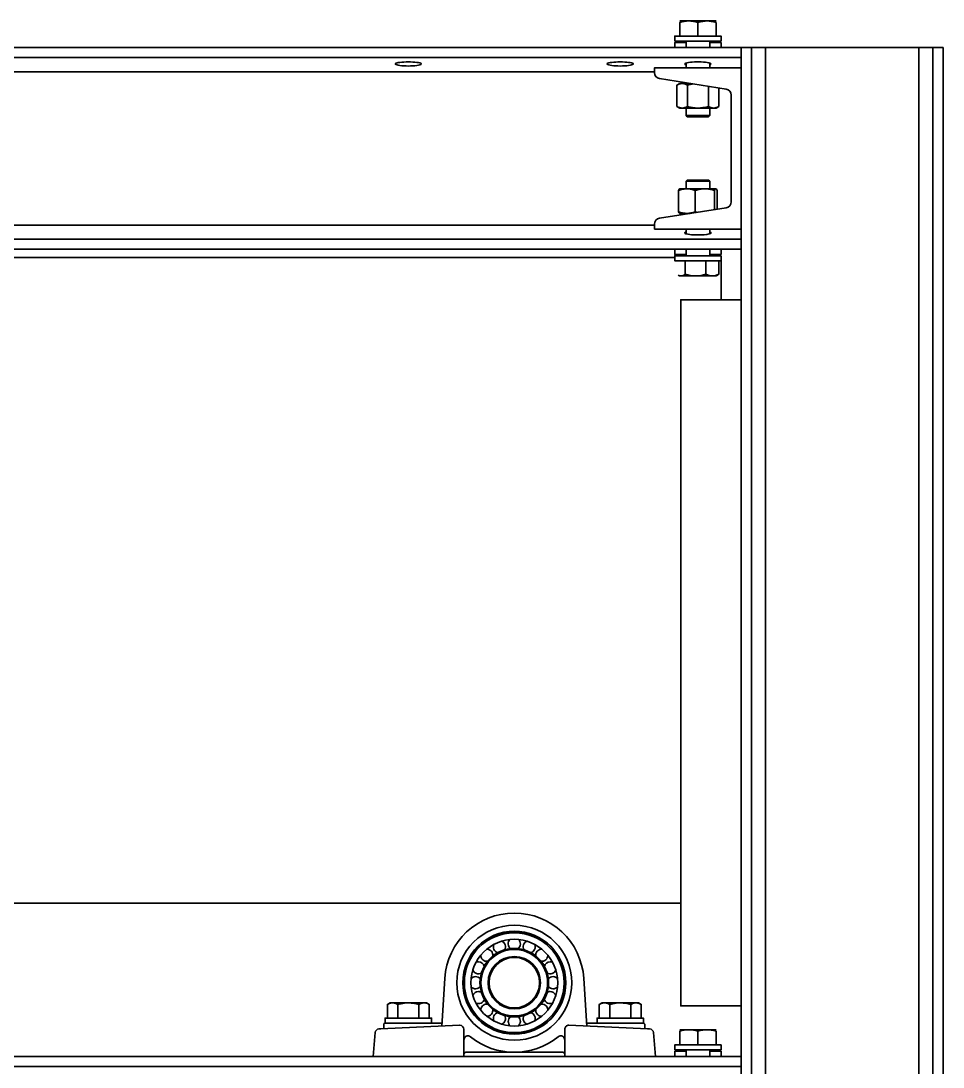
# Model space of a CAD drawing. Header units: millimetres. Extents: x -8400 to 8400, y -5940 to 5940.
# Drawn here: x -2128 to -1671, y 3935 to 4454 of the extents above; entities that cross this region are included whole.
import ezdxf

# ---------------------------------------------------------------- set-up
doc = ezdxf.new("R2010")
doc.units = ezdxf.units.MM
doc.layers.add('粗实线层', color=7, linetype='Continuous', lineweight=35)

msp = doc.modelspace()

# ---------------------------------------------------------------- linework, layer by layer
at = {"layer": '粗实线层', "linetype": 'Continuous', "lineweight": 35}
for points in [[(-1801.842, 4453.97), (-1801.705, 4453.97), (-1801.299, 4453.97), (-1800.636, 4453.97), (-1799.736, 4453.97), (-1798.627, 4453.97), (-1797.342, 4453.97), (-1797.915, 4453.957), (-1798.485, 4453.915), (-1799.051, 4453.847), (-1799.615, 4453.754), (-1800.733, 4453.5), (-1801.842, 4453.167), (-1801.842, 4446.47)], [(-1792.842, 4453.167), (-1792.842, 4446.47)], [(-1783.842, 4453.97), (-1783.979, 4453.97), (-1784.385, 4453.97), (-1785.048, 4453.97), (-1785.948, 4453.97), (-1787.057, 4453.97), (-1788.342, 4453.97), (-1788.198, 4453.97), (-1788.055, 4453.967), (-1787.983, 4453.965), (-1787.911, 4453.963), (-1787.84, 4453.96), (-1787.768, 4453.957), (-1787.482, 4453.939), (-1787.197, 4453.915), (-1786.629, 4453.847), (-1786.066, 4453.754), (-1784.948, 4453.5), (-1783.842, 4453.167), (-1783.842, 4446.47)], [(-1801.842, 4443.971), (-1801.842, 4443.271)], [(-1798.692, 4443.971), (-1798.692, 4440.77)], [(-1786.991, 4440.77), (-1786.991, 4443.971)], [(-1783.842, 4443.971), (-1783.842, 4443.271)], [(-1771.342, 4438.337), (-1771.342, 4440.77), (-5571.342, 4440.77), (-5571.342, 4438.337)], [(-1798.692, 4443.271), (-1800.09, 4443.271), (-1801.328, 4443.271), (-1802.381, 4443.271), (-1803.225, 4443.271), (-1803.841, 4443.271), (-1804.216, 4443.271), (-1804.342, 4443.271), (-1804.342, 4440.77)], [(-1781.342, 4440.77), (-1781.342, 4443.271), (-1781.468, 4443.271), (-1781.843, 4443.271), (-1782.459, 4443.271), (-1783.303, 4443.271), (-1784.355, 4443.271), (-1785.594, 4443.271), (-1786.991, 4443.271)], [(-1771.342, -151.23), (-1771.342, 4440.77), (-1768.909, 4440.77), (-1768.071, 4440.77), (-1767.299, 4440.77), (-1766.656, 4440.77), (-1766.192, 4440.77), (-1765.945, 4440.77), (-1759.739, 4440.77), (-1759.491, 4440.77), (-1759.028, 4440.77), (-1758.384, 4440.77), (-1757.613, 4440.77), (-1756.775, 4440.77), (-1685.909, 4440.77), (-1685.071, 4440.77), (-1684.299, 4440.77), (-1683.656, 4440.77), (-1683.192, 4440.77), (-1682.945, 4440.77), (-1676.739, 4440.77), (-1676.491, 4440.77), (-1676.027, 4440.77), (-1675.384, 4440.77), (-1674.613, 4440.77), (-1673.775, 4440.77), (-1671.342, 4440.77), (-1671.342, -151.23)], [(-1766.342, -151.23), (-1766.342, 4440.77)], [(-1759.342, -151.23), (-1759.342, 4440.77)], [(-1683.342, 4440.77), (-1683.342, -151.23)], [(-1676.342, -151.23), (-1676.342, 4440.77)], [(-1771.342, 4435.771), (-5571.342, 4435.771)], [(-1798.693, 4432.195), (-1799.098, 4432.362), (-1799.31, 4432.538), (-1799.323, 4432.716), (-1799.136, 4432.893), (-1798.755, 4433.061), (-1798.192, 4433.217), (-1797.464, 4433.354), (-1796.593, 4433.47), (-1795.608, 4433.56), (-1794.536, 4433.621), (-1793.412, 4433.652), (-1792.271, 4433.652), (-1791.148, 4433.621), (-1790.076, 4433.56), (-1789.09, 4433.47), (-1788.22, 4433.354), (-1787.492, 4433.217), (-1786.928, 4433.061), (-1786.548, 4432.893), (-1786.361, 4432.716), (-1786.374, 4432.538), (-1786.586, 4432.362), (-1786.991, 4432.195)], [(-5528.295, 4428.77), (-1814.389, 4428.77)], [(-1798.692, 4433.082), (-1798.692, 4430.77)], [(-1786.991, 4430.77), (-1786.991, 4433.082)], [(-1798.692, 4423.3), (-1798.692, 4422.971)], [(-1798.038, 4422.167), (-1798.678, 4422.5), (-1799.324, 4422.754), (-1799.649, 4422.847), (-1799.976, 4422.915), (-1800.305, 4422.957), (-1800.636, 4422.971), (-1800.719, 4422.969), (-1800.802, 4422.967), (-1800.843, 4422.965), (-1800.885, 4422.963), (-1800.926, 4422.959), (-1800.967, 4422.957), (-1801.133, 4422.939), (-1801.297, 4422.914), (-1801.625, 4422.846), (-1801.95, 4422.754), (-1802.596, 4422.5), (-1803.234, 4422.167), (-1803.234, 4411.574), (-1802.594, 4411.241), (-1801.949, 4410.987), (-1801.623, 4410.894), (-1801.296, 4410.826), (-1800.967, 4410.785), (-1800.636, 4410.771), (-1801.299, 4410.771), (-1801.705, 4410.771), (-1801.842, 4410.771), (-1803.234, 4411.574)], [(-1796.609, 4422.971), (-1797.817, 4422.971), (-1798.907, 4422.971), (-1799.854, 4422.971), (-1800.636, 4422.971), (-1801.299, 4422.971), (-1801.705, 4422.971), (-1801.842, 4422.971), (-1803.234, 4422.167)], [(-1787.646, 4421.555), (-1787.646, 4411.574), (-1788.278, 4411.4), (-1788.915, 4411.244), (-1789.557, 4411.106), (-1790.205, 4410.989), (-1790.531, 4410.939), (-1790.859, 4410.895), (-1791.024, 4410.875), (-1791.189, 4410.857), (-1791.271, 4410.849), (-1791.354, 4410.841), (-1791.437, 4410.833), (-1791.52, 4410.826), (-1792.182, 4410.785), (-1792.842, 4410.771), (-1793.499, 4410.785), (-1794.155, 4410.826), (-1794.808, 4410.893), (-1795.46, 4410.986), (-1795.785, 4411.041), (-1796.11, 4411.102), (-1796.272, 4411.135), (-1796.434, 4411.169), (-1796.596, 4411.205), (-1796.758, 4411.241), (-1797.401, 4411.399), (-1798.038, 4411.574), (-1798.038, 4422.167), (-1797.401, 4422.342), (-1796.758, 4422.5), (-1796.596, 4422.537), (-1796.434, 4422.572), (-1796.272, 4422.606), (-1796.11, 4422.639), (-1795.785, 4422.699), (-1795.46, 4422.755), (-1795.344, 4422.773)], [(-1782.449, 4420.735), (-1782.449, 4411.574), (-1783.088, 4411.242), (-1783.734, 4410.988), (-1784.059, 4410.894), (-1784.387, 4410.826), (-1784.551, 4410.802), (-1784.716, 4410.785), (-1784.758, 4410.781), (-1784.799, 4410.779), (-1784.841, 4410.776), (-1784.882, 4410.774), (-1784.965, 4410.771), (-1785.048, 4410.771), (-1785.379, 4410.785), (-1785.707, 4410.826), (-1786.034, 4410.894), (-1786.36, 4410.987), (-1787.006, 4411.241), (-1787.646, 4411.574)], [(-1782.449, 4411.574), (-1783.842, 4410.771), (-1783.979, 4410.771), (-1784.385, 4410.771), (-1785.048, 4410.771), (-1785.948, 4410.771), (-1787.057, 4410.771), (-1788.342, 4410.771), (-1789.764, 4410.771), (-1791.279, 4410.771), (-1792.842, 4410.771), (-1794.405, 4410.771), (-1795.92, 4410.771), (-1797.342, 4410.771), (-1798.627, 4410.771), (-1799.736, 4410.771), (-1800.636, 4410.771), (-1800.553, 4410.771), (-1800.471, 4410.774), (-1800.429, 4410.776), (-1800.388, 4410.779), (-1800.346, 4410.781), (-1800.305, 4410.785), (-1800.14, 4410.802), (-1799.975, 4410.826), (-1799.648, 4410.894), (-1799.322, 4410.988), (-1798.677, 4411.242), (-1798.038, 4411.574)], [(-1798.692, 4410.771), (-1798.692, 4407.055), (-1798.108, 4406.47), (-1797.992, 4406.47), (-1797.652, 4406.47), (-1797.102, 4406.47), (-1796.365, 4406.47), (-1795.475, 4406.47), (-1794.469, 4406.47), (-1793.392, 4406.47), (-1792.292, 4406.47), (-1791.215, 4406.47), (-1790.209, 4406.47), (-1789.319, 4406.47), (-1788.582, 4406.47), (-1788.031, 4406.47), (-1787.692, 4406.47), (-1787.576, 4406.47), (-1786.991, 4407.055), (-1786.991, 4410.771)], [(-1798.692, 4407.055), (-1798.58, 4407.055), (-1798.247, 4407.055), (-1797.706, 4407.055), (-1796.979, 4407.055), (-1796.092, 4407.055), (-1795.081, 4407.055), (-1793.983, 4407.055), (-1792.842, 4407.055), (-1791.701, 4407.055), (-1790.603, 4407.055), (-1789.592, 4407.055), (-1788.705, 4407.055), (-1787.977, 4407.055), (-1787.437, 4407.055), (-1787.104, 4407.055), (-1786.991, 4407.055)], [(-1786.991, 4370.77), (-1786.991, 4374.486), (-1787.576, 4375.07), (-1787.694, 4375.07), (-1788.04, 4375.07), (-1788.601, 4375.07), (-1789.35, 4375.07), (-1790.255, 4375.07), (-1791.275, 4375.07), (-1792.364, 4375.07), (-1793.475, 4375.07), (-1794.558, 4375.07), (-1795.564, 4375.07), (-1796.45, 4375.07), (-1797.174, 4375.07), (-1797.706, 4375.07), (-1798.006, 4375.07), (-1798.108, 4375.07), (-1798.692, 4374.486), (-1798.692, 4370.77)], [(-1786.991, 4374.486), (-1787.104, 4374.486), (-1787.436, 4374.486), (-1787.977, 4374.486), (-1788.705, 4374.486), (-1789.591, 4374.486), (-1790.602, 4374.486), (-1791.699, 4374.486), (-1792.841, 4374.486), (-1793.982, 4374.486), (-1795.079, 4374.486), (-1796.091, 4374.486), (-1796.977, 4374.486), (-1797.705, 4374.486), (-1798.246, 4374.486), (-1798.58, 4374.486), (-1798.692, 4374.486)], [(-1802.442, 4369.967), (-1802.275, 4370.3), (-1802.107, 4370.554), (-1802.022, 4370.647), (-1801.937, 4370.715), (-1801.851, 4370.756), (-1801.765, 4370.77), (-1801.833, 4370.77), (-1801.628, 4370.77), (-1801.156, 4370.77), (-1800.431, 4370.77), (-1799.475, 4370.77), (-1798.318, 4370.77), (-1796.995, 4370.77), (-1795.545, 4370.77), (-1794.013, 4370.77), (-1792.446, 4370.77), (-1790.89, 4370.77), (-1789.394, 4370.77), (-1790.002, 4370.756), (-1790.607, 4370.715), (-1791.211, 4370.648), (-1791.813, 4370.555), (-1792.113, 4370.5), (-1792.413, 4370.438), (-1792.563, 4370.406), (-1792.712, 4370.372), (-1792.862, 4370.336), (-1793.012, 4370.3), (-1793.606, 4370.142), (-1794.194, 4369.967)], [(-1784.595, 4369.967), (-1784.428, 4370.299), (-1784.261, 4370.553), (-1784.176, 4370.647), (-1784.091, 4370.715), (-1784.047, 4370.739), (-1784.005, 4370.756), (-1783.994, 4370.76), (-1783.983, 4370.762), (-1783.972, 4370.765), (-1783.962, 4370.767), (-1783.94, 4370.77), (-1783.919, 4370.77), (-1784.257, 4370.77), (-1784.857, 4370.77), (-1785.7, 4370.77), (-1786.759, 4370.77), (-1788.003, 4370.77), (-1789.394, 4370.77), (-1788.785, 4370.756), (-1788.173, 4370.715), (-1788.097, 4370.707), (-1788.02, 4370.7), (-1787.944, 4370.692), (-1787.867, 4370.684), (-1787.715, 4370.666), (-1787.563, 4370.646), (-1787.26, 4370.602), (-1786.959, 4370.552), (-1786.36, 4370.435), (-1785.767, 4370.297), (-1785.179, 4370.141), (-1784.595, 4369.967), (-1784.595, 4360.467)], [(-1783.242, 4360.681), (-1783.242, 4369.967), (-1783.409, 4370.3), (-1783.577, 4370.554), (-1783.662, 4370.647), (-1783.747, 4370.715), (-1783.832, 4370.756), (-1783.919, 4370.77)], [(-1802.442, 4359.374), (-1802.275, 4359.041), (-1802.107, 4358.787), (-1802.023, 4358.694), (-1801.937, 4358.626), (-1801.895, 4358.602), (-1801.852, 4358.584), (-1801.841, 4358.581), (-1801.83, 4358.578), (-1801.819, 4358.576), (-1801.808, 4358.574), (-1801.787, 4358.571), (-1801.765, 4358.57), (-1801.833, 4358.57), (-1801.628, 4358.57), (-1801.156, 4358.57), (-1800.431, 4358.57), (-1799.475, 4358.57), (-1798.318, 4358.57), (-1797.492, 4358.57), (-1796.608, 4358.57)], [(-1798.692, 4358.57), (-1798.692, 4358.241)], [(-1794.194, 4359.374), (-1793.241, 4359.099)], [(-1814.389, 4352.771), (-2687.854, 4352.771)], [(-1798.692, 4350.771), (-1798.692, 4348.459)], [(-1786.991, 4348.459), (-1786.991, 4350.771)], [(-5571.342, 4345.771), (-1771.342, 4345.771)], [(-1792.842, 4347.885), (-1793.932, 4347.899), (-1794.991, 4347.942), (-1795.989, 4348.012), (-1796.898, 4348.107), (-1797.692, 4348.225), (-1798.349, 4348.362), (-1798.85, 4348.514), (-1799.181, 4348.678), (-1799.332, 4348.847), (-1799.3, 4349.018), (-1799.084, 4349.186), (-1798.692, 4349.346)], [(-5571.342, 4343.204), (-5571.342, 4340.771), (-1771.342, 4340.771), (-1771.342, 4343.204)], [(-1804.342, 4340.771), (-1804.342, 4338.27), (-1804.12, 4338.27), (-1803.465, 4338.27), (-1802.621, 4338.27), (-1801.525, 4338.27), (-1800.204, 4338.27), (-1798.692, 4338.27)], [(-1798.692, 4340.771), (-1798.692, 4337.57)], [(-1786.991, 4338.27), (-1785.594, 4338.27), (-1784.355, 4338.27), (-1783.303, 4338.27), (-1782.459, 4338.27), (-1781.843, 4338.27), (-1781.468, 4338.27), (-1781.342, 4338.27), (-1781.342, 4340.771)], [(-1786.991, 4337.57), (-1786.991, 4340.771)], [(-1804.36, 4336.707), (-2671.351, 4336.707)], [(-1803.146, 4337.57), (-1803.146, 4338.27)], [(-1799.165, 4337.57), (-1799.165, 4338.27)], [(-1788.861, 4335.071), (-1788.861, 4328.374), (-1790.13, 4328.041), (-1791.411, 4327.787), (-1792.056, 4327.694), (-1792.704, 4327.626), (-1793.357, 4327.584), (-1794.013, 4327.57), (-1794.177, 4327.571), (-1794.341, 4327.574), (-1794.424, 4327.576), (-1794.506, 4327.578), (-1794.588, 4327.581), (-1794.67, 4327.584), (-1794.998, 4327.602), (-1795.324, 4327.626), (-1795.973, 4327.694), (-1796.619, 4327.787), (-1797.899, 4328.041), (-1799.165, 4328.374), (-1799.165, 4335.071)], [(-1782.538, 4328.374), (-1782.78, 4328.2), (-1783.024, 4328.043), (-1783.27, 4327.906), (-1783.518, 4327.789), (-1783.643, 4327.739), (-1783.769, 4327.695), (-1783.832, 4327.676), (-1783.895, 4327.657), (-1783.927, 4327.649), (-1783.958, 4327.641), (-1783.99, 4327.633), (-1784.022, 4327.626), (-1784.275, 4327.584), (-1784.528, 4327.57), (-1784.056, 4327.57), (-1783.851, 4327.57), (-1783.919, 4327.57), (-1784.257, 4327.57), (-1784.857, 4327.57), (-1785.7, 4327.57), (-1785.297, 4327.584), (-1784.896, 4327.626), (-1784.498, 4327.694), (-1784.102, 4327.787), (-1783.317, 4328.041), (-1782.538, 4328.374), (-1782.538, 4335.071)], [(-1782.538, 4337.57), (-1782.538, 4338.27)], [(-1781.342, 4315.767), (-1781.342, 4336.707)], [(-1802.585, 4328), (-1801.842, 4327.57)], [(-1799.165, 4328.374), (-1799.407, 4328.2), (-1799.651, 4328.043), (-1799.897, 4327.906), (-1800.145, 4327.789), (-1800.27, 4327.739), (-1800.396, 4327.695), (-1800.459, 4327.676), (-1800.522, 4327.657), (-1800.554, 4327.649), (-1800.586, 4327.641), (-1800.617, 4327.633), (-1800.649, 4327.626), (-1800.902, 4327.584), (-1801.156, 4327.57), (-1800.431, 4327.57), (-1799.475, 4327.57), (-1798.318, 4327.57), (-1796.995, 4327.57), (-1795.545, 4327.57), (-1794.013, 4327.57), (-1792.446, 4327.57), (-1790.89, 4327.57), (-1789.394, 4327.57), (-1788.003, 4327.57), (-1786.759, 4327.57), (-1785.7, 4327.57), (-1785.8, 4327.571), (-1785.901, 4327.574), (-1785.952, 4327.576), (-1786.002, 4327.578), (-1786.052, 4327.581), (-1786.103, 4327.584), (-1786.304, 4327.602), (-1786.504, 4327.626), (-1786.902, 4327.694), (-1787.299, 4327.787), (-1788.084, 4328.041), (-1788.861, 4328.374)], [(-1783.842, 4327.57), (-1783.099, 4328)], [(-1771.342, 4315.771), (-1801.342, 4315.771), (-1801.342, 3965.771), (-1771.342, 3965.771)], [(-2671.351, 4016.707), (-1801.358, 4016.707)], [(-1946.734, 3966.466), (-1945.342, 3967.27), (-1945.205, 3967.27), (-1944.799, 3967.27), (-1944.136, 3967.27), (-1944.467, 3967.256), (-1944.796, 3967.215), (-1945.123, 3967.147), (-1945.448, 3967.054), (-1946.094, 3966.8), (-1946.734, 3966.466), (-1946.734, 3959.771)], [(-1925.95, 3959.771), (-1925.95, 3966.466), (-1926.588, 3966.799), (-1927.234, 3967.053), (-1927.559, 3967.146), (-1927.887, 3967.215), (-1928.051, 3967.239), (-1928.216, 3967.256), (-1928.258, 3967.259), (-1928.299, 3967.263), (-1928.341, 3967.265), (-1928.382, 3967.267), (-1928.465, 3967.269), (-1928.548, 3967.27), (-1929.447, 3967.27), (-1930.557, 3967.27), (-1931.842, 3967.27), (-1933.264, 3967.27), (-1934.779, 3967.27), (-1936.342, 3967.27), (-1937.905, 3967.27), (-1939.42, 3967.27), (-1940.842, 3967.27), (-1942.127, 3967.27), (-1943.236, 3967.27), (-1944.136, 3967.27), (-1944.053, 3967.269), (-1943.971, 3967.267), (-1943.929, 3967.265), (-1943.888, 3967.263), (-1943.846, 3967.259), (-1943.805, 3967.256), (-1943.64, 3967.239), (-1943.475, 3967.215), (-1943.147, 3967.146), (-1942.822, 3967.053), (-1942.177, 3966.799), (-1941.538, 3966.466), (-1941.538, 3959.771)], [(-1941.538, 3966.466), (-1940.901, 3966.642), (-1940.258, 3966.8), (-1940.096, 3966.837), (-1939.934, 3966.872), (-1939.772, 3966.906), (-1939.61, 3966.939), (-1939.285, 3967), (-1938.96, 3967.055), (-1938.308, 3967.148), (-1937.655, 3967.215), (-1937, 3967.257), (-1936.342, 3967.27), (-1935.682, 3967.256), (-1935.02, 3967.215), (-1934.937, 3967.207), (-1934.854, 3967.2), (-1934.771, 3967.192), (-1934.689, 3967.184), (-1934.524, 3967.166), (-1934.359, 3967.146), (-1934.031, 3967.102), (-1933.705, 3967.052), (-1933.057, 3966.935), (-1932.415, 3966.797), (-1931.778, 3966.64), (-1931.146, 3966.466)], [(-1925.95, 3966.466), (-1927.342, 3967.27), (-1927.479, 3967.27), (-1927.885, 3967.27), (-1928.548, 3967.27), (-1928.878, 3967.256), (-1929.208, 3967.215), (-1929.535, 3967.147), (-1929.86, 3967.054), (-1930.506, 3966.8), (-1931.146, 3966.466), (-1931.146, 3959.771)], [(-1826.146, 3966.466), (-1826.778, 3966.64), (-1827.415, 3966.797), (-1828.057, 3966.935), (-1828.705, 3967.052), (-1829.031, 3967.102), (-1829.359, 3967.146), (-1829.523, 3967.166), (-1829.689, 3967.184), (-1829.771, 3967.192), (-1829.854, 3967.2), (-1829.937, 3967.207), (-1830.02, 3967.215), (-1830.682, 3967.256), (-1831.342, 3967.27), (-1832.905, 3967.27), (-1834.42, 3967.27), (-1835.842, 3967.27), (-1837.127, 3967.27), (-1838.236, 3967.27), (-1839.136, 3967.27), (-1839.467, 3967.256), (-1839.796, 3967.215), (-1840.123, 3967.147), (-1840.448, 3967.054), (-1841.094, 3966.8), (-1841.734, 3966.466), (-1841.734, 3959.771)], [(-1836.538, 3966.466), (-1837.177, 3966.799), (-1837.822, 3967.053), (-1838.148, 3967.146), (-1838.475, 3967.215), (-1838.64, 3967.239), (-1838.805, 3967.256), (-1838.846, 3967.259), (-1838.888, 3967.263), (-1838.929, 3967.265), (-1838.97, 3967.267), (-1839.053, 3967.269), (-1839.136, 3967.27), (-1839.799, 3967.27), (-1840.205, 3967.27), (-1840.342, 3967.27), (-1841.734, 3966.466)], [(-1836.538, 3959.771), (-1836.538, 3966.466), (-1835.901, 3966.642), (-1835.258, 3966.8), (-1835.096, 3966.837), (-1834.934, 3966.872), (-1834.772, 3966.906), (-1834.61, 3966.939), (-1834.285, 3967), (-1833.96, 3967.055), (-1833.308, 3967.148), (-1832.655, 3967.215), (-1831.999, 3967.257), (-1831.342, 3967.27), (-1829.779, 3967.27), (-1828.264, 3967.27), (-1826.842, 3967.27), (-1825.557, 3967.27), (-1824.447, 3967.27), (-1823.548, 3967.27), (-1823.465, 3967.269), (-1823.382, 3967.267), (-1823.34, 3967.265), (-1823.299, 3967.263), (-1823.258, 3967.259), (-1823.216, 3967.256), (-1823.051, 3967.239), (-1822.887, 3967.215), (-1822.559, 3967.146), (-1822.234, 3967.053), (-1821.588, 3966.799), (-1820.95, 3966.466), (-1820.95, 3959.771)], [(-1820.95, 3966.466), (-1822.342, 3967.27), (-1822.479, 3967.27), (-1822.885, 3967.27), (-1823.548, 3967.27), (-1823.879, 3967.256), (-1824.208, 3967.215), (-1824.535, 3967.147), (-1824.86, 3967.054), (-1825.506, 3966.8), (-1826.146, 3966.466), (-1826.146, 3959.771)], [(-1924.842, 3957.27), (-1924.842, 3959.771), (-1924.949, 3959.771), (-1925.268, 3959.771), (-1925.794, 3959.771), (-1926.516, 3959.771), (-1927.421, 3959.771), (-1928.493, 3959.771), (-1929.71, 3959.771), (-1931.051, 3959.771), (-1932.491, 3959.771), (-1934.002, 3959.771), (-1935.557, 3959.771), (-1937.127, 3959.771), (-1938.682, 3959.771), (-1940.193, 3959.771), (-1941.633, 3959.771), (-1942.974, 3959.771), (-1944.191, 3959.771), (-1945.262, 3959.771), (-1946.168, 3959.771), (-1946.89, 3959.771), (-1947.416, 3959.771), (-1947.735, 3959.771), (-1947.842, 3959.771), (-1947.842, 3957.27), (-1947.731, 3957.27), (-1947.4, 3957.27), (-1946.856, 3957.27), (-1946.109, 3957.27), (-1945.174, 3957.27), (-1944.069, 3957.27), (-1942.814, 3957.27), (-1941.434, 3957.27), (-1939.956, 3957.27), (-1938.409, 3957.27), (-1936.821, 3957.27), (-1935.224, 3957.27), (-1933.649, 3957.27), (-1932.126, 3957.27), (-1930.684, 3957.27), (-1929.351, 3957.27), (-1928.154, 3957.27)], [(-1919.661, 3957.27), (-1938.996, 3957.27)], [(-1919.661, 3957.27), (-1928.154, 3957.27)], [(-1886.842, 3960.537), (-1886.842, 3960.535)], [(-1886.68, 3960.509), (-1886.442, 3960.271), (-1886.336, 3960.271), (-1886.029, 3960.271), (-1885.545, 3960.271), (-1884.922, 3960.271), (-1884.212, 3960.271), (-1883.472, 3960.271), (-1882.762, 3960.271), (-1882.139, 3960.271), (-1881.655, 3960.271), (-1881.347, 3960.271), (-1881.242, 3960.271), (-1881.003, 3960.509)], [(-1880.842, 3960.535), (-1880.842, 3960.536), (-1880.842, 3960.671)], [(-1848.022, 3957.27), (-1839.53, 3957.27), (-1838.332, 3957.27), (-1837, 3957.27), (-1835.558, 3957.27), (-1834.035, 3957.27), (-1832.459, 3957.27), (-1830.863, 3957.27), (-1829.275, 3957.27), (-1827.728, 3957.27), (-1826.25, 3957.27), (-1824.87, 3957.27), (-1823.615, 3957.27), (-1822.51, 3957.27), (-1821.574, 3957.27), (-1820.828, 3957.27), (-1820.284, 3957.27), (-1819.953, 3957.27), (-1819.842, 3957.27), (-1819.842, 3959.771), (-1819.949, 3959.771), (-1820.268, 3959.771), (-1820.794, 3959.771), (-1821.516, 3959.771), (-1822.421, 3959.771), (-1823.493, 3959.771), (-1824.71, 3959.771), (-1826.051, 3959.771), (-1827.491, 3959.771), (-1829.002, 3959.771), (-1830.557, 3959.771), (-1832.127, 3959.771), (-1833.682, 3959.771), (-1835.193, 3959.771), (-1836.632, 3959.771), (-1837.974, 3959.771), (-1839.191, 3959.771), (-1840.263, 3959.771), (-1841.168, 3959.771), (-1841.89, 3959.771), (-1842.415, 3959.771), (-1842.735, 3959.771), (-1842.842, 3959.771), (-1842.842, 3957.27)], [(-1858.842, 3954.17), (-1858.842, 3940.771)], [(-1813.842, 3940.771), (-1814.872, 3952.545)], [(-1801.842, 3953.97), (-1801.705, 3953.97), (-1801.299, 3953.97), (-1800.636, 3953.97), (-1799.736, 3953.97), (-1798.627, 3953.97), (-1797.342, 3953.97), (-1797.915, 3953.956), (-1798.485, 3953.915), (-1799.051, 3953.847), (-1799.615, 3953.754), (-1800.733, 3953.5), (-1801.842, 3953.167), (-1801.842, 3946.471)], [(-1792.842, 3953.167), (-1792.842, 3946.471)], [(-1783.842, 3953.97), (-1783.979, 3953.97), (-1784.385, 3953.97), (-1785.048, 3953.97), (-1785.948, 3953.97), (-1787.057, 3953.97), (-1788.342, 3953.97), (-1788.198, 3953.969), (-1788.055, 3953.967), (-1787.983, 3953.965), (-1787.911, 3953.962), (-1787.84, 3953.96), (-1787.768, 3953.956), (-1787.482, 3953.939), (-1787.197, 3953.915), (-1786.629, 3953.846), (-1786.066, 3953.753), (-1784.948, 3953.499), (-1783.842, 3953.167), (-1783.842, 3946.471)], [(-1798.692, 3943.27), (-1800.09, 3943.27), (-1801.328, 3943.27), (-1802.381, 3943.27), (-1803.225, 3943.27), (-1803.841, 3943.27), (-1804.216, 3943.27), (-1804.342, 3943.27), (-1804.342, 3940.771)], [(-1801.842, 3943.97), (-1801.842, 3943.27)], [(-1798.692, 3943.97), (-1798.692, 3940.77)], [(-1786.991, 3940.77), (-1786.991, 3943.97)], [(-1781.342, 3940.771), (-1781.342, 3943.27), (-1781.468, 3943.27), (-1781.843, 3943.27), (-1782.459, 3943.27), (-1783.303, 3943.27), (-1784.355, 3943.27), (-1785.594, 3943.27), (-1786.991, 3943.27)], [(-1783.842, 3943.97), (-1783.842, 3943.27)], [(-1771.342, 3938.337), (-1771.342, 3940.771), (-5571.342, 3940.771), (-5571.342, 3938.337)], [(-1771.342, 3935.77), (-5571.342, 3935.77)]]:
    msp.add_lwpolyline(points, dxfattribs=at)
for points in [[(-1792.842, 4453.167), (-1791.733, 4453.5), (-1790.615, 4453.754), (-1790.052, 4453.847), (-1789.485, 4453.915), (-1788.915, 4453.957), (-1788.342, 4453.97), (-1789.764, 4453.97), (-1791.279, 4453.97), (-1792.842, 4453.97), (-1794.405, 4453.97), (-1795.92, 4453.97), (-1797.342, 4453.97), (-1797.199, 4453.97), (-1797.055, 4453.967), (-1796.983, 4453.965), (-1796.911, 4453.963), (-1796.84, 4453.96), (-1796.768, 4453.957), (-1796.482, 4453.939), (-1796.197, 4453.915), (-1795.63, 4453.847), (-1795.066, 4453.754), (-1793.948, 4453.5)], [(-1804.342, 4443.971), (-1804.235, 4443.971), (-1803.915, 4443.971), (-1803.39, 4443.971), (-1802.668, 4443.971), (-1801.763, 4443.971), (-1800.691, 4443.971), (-1799.474, 4443.971), (-1798.133, 4443.971), (-1796.693, 4443.971), (-1795.182, 4443.971), (-1793.627, 4443.971), (-1792.057, 4443.971), (-1790.502, 4443.971), (-1788.991, 4443.971), (-1787.551, 4443.971), (-1786.21, 4443.971), (-1784.992, 4443.971), (-1783.921, 4443.971), (-1783.016, 4443.971), (-1782.294, 4443.971), (-1781.768, 4443.971), (-1781.449, 4443.971), (-1781.342, 4443.971), (-1781.342, 4446.47), (-1781.449, 4446.47), (-1781.768, 4446.47), (-1782.294, 4446.47), (-1783.016, 4446.47), (-1783.921, 4446.47), (-1784.992, 4446.47), (-1786.21, 4446.47), (-1787.551, 4446.47), (-1788.991, 4446.47), (-1790.502, 4446.47), (-1792.057, 4446.47), (-1793.627, 4446.47), (-1795.182, 4446.47), (-1796.693, 4446.47), (-1798.133, 4446.47), (-1799.474, 4446.47), (-1800.691, 4446.47), (-1801.763, 4446.47), (-1802.668, 4446.47), (-1803.39, 4446.47), (-1803.915, 4446.47), (-1804.235, 4446.47), (-1804.342, 4446.47)], [(-1936.342, 4431.62), (-1937.47, 4431.636), (-1938.565, 4431.682), (-1939.592, 4431.757), (-1940.52, 4431.859), (-1941.321, 4431.984), (-1941.971, 4432.13), (-1942.45, 4432.291), (-1942.743, 4432.462), (-1942.842, 4432.639), (-1942.743, 4432.815), (-1942.45, 4432.986), (-1941.971, 4433.147), (-1941.321, 4433.293), (-1940.52, 4433.418), (-1939.592, 4433.52), (-1938.565, 4433.595), (-1937.47, 4433.641), (-1936.342, 4433.657), (-1935.213, 4433.641), (-1934.119, 4433.595), (-1933.092, 4433.52), (-1932.164, 4433.418), (-1931.363, 4433.293), (-1930.713, 4433.147), (-1930.234, 4432.986), (-1929.941, 4432.815), (-1929.842, 4432.639), (-1929.941, 4432.462), (-1930.234, 4432.291), (-1930.713, 4432.13), (-1931.363, 4431.984), (-1932.164, 4431.859), (-1933.092, 4431.757), (-1934.119, 4431.682), (-1935.213, 4431.636)], [(-1831.342, 4431.62), (-1832.471, 4431.636), (-1833.565, 4431.682), (-1834.592, 4431.757), (-1835.52, 4431.859), (-1836.321, 4431.984), (-1836.971, 4432.13), (-1837.45, 4432.291), (-1837.743, 4432.462), (-1837.842, 4432.639), (-1837.743, 4432.815), (-1837.45, 4432.986), (-1836.971, 4433.147), (-1836.321, 4433.293), (-1835.52, 4433.418), (-1834.592, 4433.52), (-1833.565, 4433.595), (-1832.471, 4433.641), (-1831.342, 4433.657), (-1830.213, 4433.641), (-1829.119, 4433.595), (-1828.092, 4433.52), (-1827.164, 4433.418), (-1826.363, 4433.293), (-1825.713, 4433.147), (-1825.234, 4432.986), (-1824.941, 4432.815), (-1824.842, 4432.639), (-1824.941, 4432.462), (-1825.234, 4432.291), (-1825.713, 4432.13), (-1826.363, 4431.984), (-1827.164, 4431.859), (-1828.092, 4431.757), (-1829.119, 4431.682), (-1830.213, 4431.636)], [(-1794.194, 4369.967), (-1795.21, 4370.3), (-1796.235, 4370.554), (-1796.751, 4370.647), (-1797.27, 4370.715), (-1797.793, 4370.756), (-1798.318, 4370.77), (-1798.449, 4370.77), (-1798.581, 4370.767), (-1798.647, 4370.765), (-1798.712, 4370.762), (-1798.778, 4370.76), (-1798.844, 4370.756), (-1799.106, 4370.739), (-1799.367, 4370.715), (-1799.887, 4370.647), (-1800.403, 4370.553), (-1801.428, 4370.299), (-1802.442, 4369.967), (-1802.442, 4359.374), (-1801.426, 4359.041), (-1800.401, 4358.787), (-1799.884, 4358.694), (-1799.365, 4358.626), (-1798.843, 4358.584), (-1798.318, 4358.57), (-1798.186, 4358.571), (-1798.055, 4358.574), (-1797.989, 4358.576), (-1797.923, 4358.578), (-1797.858, 4358.581), (-1797.792, 4358.584), (-1797.53, 4358.602), (-1797.269, 4358.626), (-1796.749, 4358.694), (-1796.232, 4358.787), (-1795.208, 4359.041), (-1794.194, 4359.374)], [(-1781.342, 4337.57), (-1781.45, 4337.57), (-1781.773, 4337.57), (-1782.306, 4337.57), (-1783.036, 4337.57), (-1783.952, 4337.57), (-1785.035, 4337.57), (-1786.265, 4337.57), (-1787.619, 4337.57), (-1789.072, 4337.57), (-1790.596, 4337.57), (-1792.162, 4337.57), (-1793.741, 4337.57), (-1795.304, 4337.57), (-1796.819, 4337.57), (-1798.26, 4337.57), (-1799.598, 4337.57), (-1800.81, 4337.57), (-1801.871, 4337.57), (-1802.761, 4337.57), (-1803.465, 4337.57), (-1804.12, 4337.57), (-1804.342, 4337.57), (-1804.342, 4335.071), (-1804.12, 4335.071), (-1803.465, 4335.071), (-1802.761, 4335.071), (-1801.871, 4335.071), (-1800.81, 4335.071), (-1799.598, 4335.071), (-1798.26, 4335.071), (-1796.819, 4335.071), (-1795.304, 4335.071), (-1793.741, 4335.071), (-1792.162, 4335.071), (-1790.596, 4335.071), (-1789.072, 4335.071), (-1787.619, 4335.071), (-1786.265, 4335.071), (-1785.035, 4335.071), (-1783.952, 4335.071), (-1783.036, 4335.071), (-1782.306, 4335.071), (-1781.773, 4335.071), (-1781.45, 4335.071), (-1781.342, 4335.071)], [(-1792.842, 3953.167), (-1791.733, 3953.5), (-1790.615, 3953.754), (-1790.052, 3953.847), (-1789.485, 3953.915), (-1788.915, 3953.956), (-1788.342, 3953.97), (-1789.764, 3953.97), (-1791.279, 3953.97), (-1792.842, 3953.97), (-1794.405, 3953.97), (-1795.92, 3953.97), (-1797.342, 3953.97), (-1797.199, 3953.969), (-1797.055, 3953.967), (-1796.983, 3953.965), (-1796.911, 3953.962), (-1796.84, 3953.96), (-1796.768, 3953.956), (-1796.482, 3953.939), (-1796.197, 3953.915), (-1795.63, 3953.846), (-1795.066, 3953.753), (-1793.948, 3953.499)], [(-1804.342, 3943.97), (-1804.235, 3943.97), (-1803.915, 3943.97), (-1803.39, 3943.97), (-1802.668, 3943.97), (-1801.763, 3943.97), (-1800.691, 3943.97), (-1799.474, 3943.97), (-1798.133, 3943.97), (-1796.693, 3943.97), (-1795.182, 3943.97), (-1793.627, 3943.97), (-1792.057, 3943.97), (-1790.502, 3943.97), (-1788.991, 3943.97), (-1787.551, 3943.97), (-1786.21, 3943.97), (-1784.992, 3943.97), (-1783.921, 3943.97), (-1783.016, 3943.97), (-1782.294, 3943.97), (-1781.768, 3943.97), (-1781.449, 3943.97), (-1781.342, 3943.97), (-1781.342, 3946.471), (-1781.449, 3946.471), (-1781.768, 3946.471), (-1782.294, 3946.471), (-1783.016, 3946.471), (-1783.921, 3946.471), (-1784.992, 3946.471), (-1786.21, 3946.471), (-1787.551, 3946.471), (-1788.991, 3946.471), (-1790.502, 3946.471), (-1792.057, 3946.471), (-1793.627, 3946.471), (-1795.182, 3946.471), (-1796.693, 3946.471), (-1798.133, 3946.471), (-1799.474, 3946.471), (-1800.691, 3946.471), (-1801.763, 3946.471), (-1802.668, 3946.471), (-1803.39, 3946.471), (-1803.915, 3946.471), (-1804.235, 3946.471), (-1804.342, 3946.471)]]:
    msp.add_lwpolyline(points, close=True, dxfattribs=at)
msp.add_lwpolyline([(-1776.342, 4364.334, -0.3690561), (-1778.874, 4361.371), (-1811.81, 4356.171, 0.3690628), (-1814.342, 4353.207), (-1814.342, 4350.77), (-1771.342, 4350.77), (-1771.342, 4430.771), (-1814.342, 4430.771), (-1814.342, 4428.334, 0.3690496), (-1811.81, 4425.37), (-1778.874, 4420.17, -0.3690561), (-1776.342, 4417.207)], format="xyb", close=True, dxfattribs=at)
for points in [[(-1919.755, 3955.771), (-1918.275, 3979.426, -0.9393635), (-1849.409, 3979.426), (-1847.929, 3955.771)], [(-1847.929, 3955.771), (-1849.409, 3979.426, 0.9393635), (-1918.275, 3979.426)], [(-1898.741, 3985.457, 0.3352647), (-1901.627, 3987.637, 0.1016656), (-1902.81, 3987.394)], [(-1864.874, 3987.394, 0.1016523), (-1866.057, 3987.637, 0.3352779), (-1868.943, 3985.457)], [(-1900.74, 3979.133, 0.2291788), (-1903.092, 3980.271, 0.2021512), (-1905.24, 3979.365)], [(-1862.444, 3979.365, 0.2021559), (-1864.592, 3980.271, 0.2291871), (-1866.944, 3979.133)], [(-1900.166, 3972.524, 0.127855), (-1901.627, 3972.904, 0.3067853), (-1904.413, 3971.017)], [(-1863.271, 3971.017, 0.306772), (-1866.057, 3972.904, 0.1278682), (-1867.518, 3972.524)], [(-1897.107, 3966.638, 0.0288333), (-1897.454, 3966.659, 0.4142178), (-1900.454, 3963.659)], [(-1867.23, 3963.621, 0.4142074), (-1870.23, 3966.659, 0.0288333), (-1870.577, 3966.638)], [(-1947.57, 3957.271, 0.4142502), (-1948.57, 3956.271), (-1948.57, 3954.474)], [(-1819.114, 3954.474), (-1819.114, 3956.271, 0.4142502), (-1820.114, 3957.271)], [(-1953.842, 3940.771), (-1952.812, 3952.544, -0.3759908), (-1950.909, 3954.368), (-1950.774, 3954.374), (-1950.405, 3954.391), (-1949.902, 3954.413), (-1910.932, 3956.168, -0.0105632), (-1910.842, 3956.17, -0.4142105), (-1908.842, 3954.17), (-1908.842, 3940.771)], [(-1858.842, 3940.771), (-1858.842, 3954.169, -0.4276116), (-1856.752, 3956.168), (-1817.782, 3954.413), (-1817.278, 3954.391), (-1816.909, 3954.374), (-1816.775, 3954.368, -0.3759908), (-1814.872, 3952.545), (-1813.842, 3940.771)], [(-1858.842, 3948.929, 0.6313273), (-1862.102, 3950.482, -0.3547124), (-1905.582, 3950.482, 0.6312878), (-1908.842, 3948.928)], [(-1858.842, 3948.929, 0.6313273), (-1862.102, 3950.482, -0.3547124), (-1905.582, 3950.482, 0.6312878), (-1908.842, 3948.928)], [(-1858.842, 3941.77, 0.4141927), (-1859.842, 3942.77), (-1883.842, 3942.77), (-1907.842, 3942.77, 0.4141927), (-1908.842, 3941.77)]]:
    msp.add_lwpolyline(points, format="xyb", dxfattribs=at)
for radius in [28.5, 25.5, 25.341, 24.739, 21.5, 17, 16.5, 13, 12.5]:
    msp.add_circle((-1883.842, 3977.271), radius, dxfattribs=at)
for centre, radius, start, end in [((-1801.03, 4330.593), 3.025, 237.78712, 267.62791), ((-1891.208, 3995.055), 3, 330.86143, 68.21396), ((-1883.842, 3996.52), 3, 134.28739, 231.63647), ((-1883.842, 3996.52), 3, 308.36229, 45.73369), ((-1876.475, 3995.055), 3, 111.7855, 209.16502), ((-1897.447, 3989.386), 4.496, 90.08183, 90.56193), ((-1897.454, 3990.882), 3, 353.36256, 90.01097), ((-1891.208, 3995.055), 3, 156.78677, 254.15869), ((-1876.475, 3995.055), 3, 285.8631, 23.2181), ((-1870.23, 3990.882), 3, 89.99857, 186.62143), ((-1870.236, 3989.386), 4.496, 89.43806, 89.91817), ((-1897.453, 3990.882), 3, 179.28736, 276.63869), ((-1870.23, 3990.882), 3, 263.36809, 0.70432), ((-1901.627, 3984.637), 3, 201.7855, 299.13512), ((-1866.057, 3984.637), 3, 240.86645, 338.19985), ((-1903.092, 3977.271), 3, 224.28414, 321.6258), ((-1864.592, 3977.271), 3, 218.36844, 315.72601), ((-1901.627, 3969.904), 3, 246.78847, 344.13077), ((-1866.057, 3969.904), 3, 195.87036, 293.19375), ((-1895.957, 3963.665), 4.496, 180.08183, 180.56193), ((-1897.454, 3963.659), 3, 269.99857, 6.62747), ((-1891.208, 3959.486), 3, 105.86871, 203.20414), ((-1876.475, 3959.486), 3, 336.78214, 74.11692), ((-1870.23, 3963.659), 3, 173.36809, 270.01097), ((-1870.236, 3962.162), 4.496, 89.43807, 89.91817), ((-1891.209, 3959.486), 3, 291.78059, 29.15487), ((-1883.842, 3958.02), 3, 131.41152, 225.69374), ((-1883.842, 3958.02), 3, 314.27843, 48.59358), ((-1876.475, 3959.486), 3, 150.86645, 248.21825)]:
    msp.add_arc(centre, radius, start, end, dxfattribs=at)
msp.add_ellipse((-1792.798, 4348.899), major_axis=(6.465, 0.005), ratio=0.1570729, start_param=4.7054528, end_param=6.7357359, dxfattribs=at)

doc.saveas('drawing.dxf')
